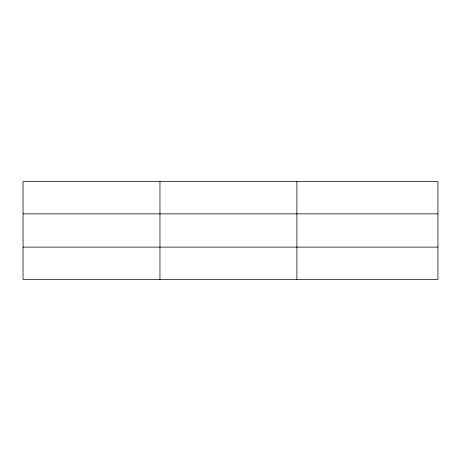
<?xml version="1.0" encoding="UTF-8"?>
<svg xmlns="http://www.w3.org/2000/svg" width="461" height="461" viewBox="0 0 461 461"><rect width="100%" height="100%" fill="white"/><g stroke="black" fill="none" stroke-linecap="round" stroke-linejoin="round"><path stroke-width="0.69" d="M159.967 181.617L159.967 279.383M296.884 181.617L296.884 279.383M437.95 247.119L437.95 279.383L23.05 279.383L23.05 181.617L437.95 181.617L437.95 247.119L23.05 247.119M23.05 213.881L437.95 213.881"/></g></svg>
